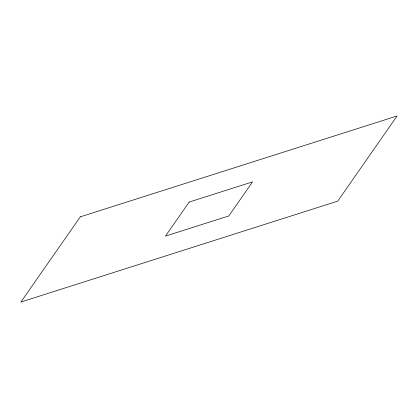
<?xml version="1.0" encoding="UTF-8"?>
<svg xmlns="http://www.w3.org/2000/svg" width="418" height="418" viewBox="0 0 418 418"><rect width="100%" height="100%" fill="white"/><g stroke="black" fill="none" stroke-linecap="round" stroke-linejoin="round"><path stroke-width="0.63" d="M80.277 216.858L20.9 302.031L337.723 201.142L397.1 115.969L80.277 216.858M189.192 202.056L165.444 236.123L228.808 215.944L252.556 181.877L189.192 202.056"/></g></svg>
